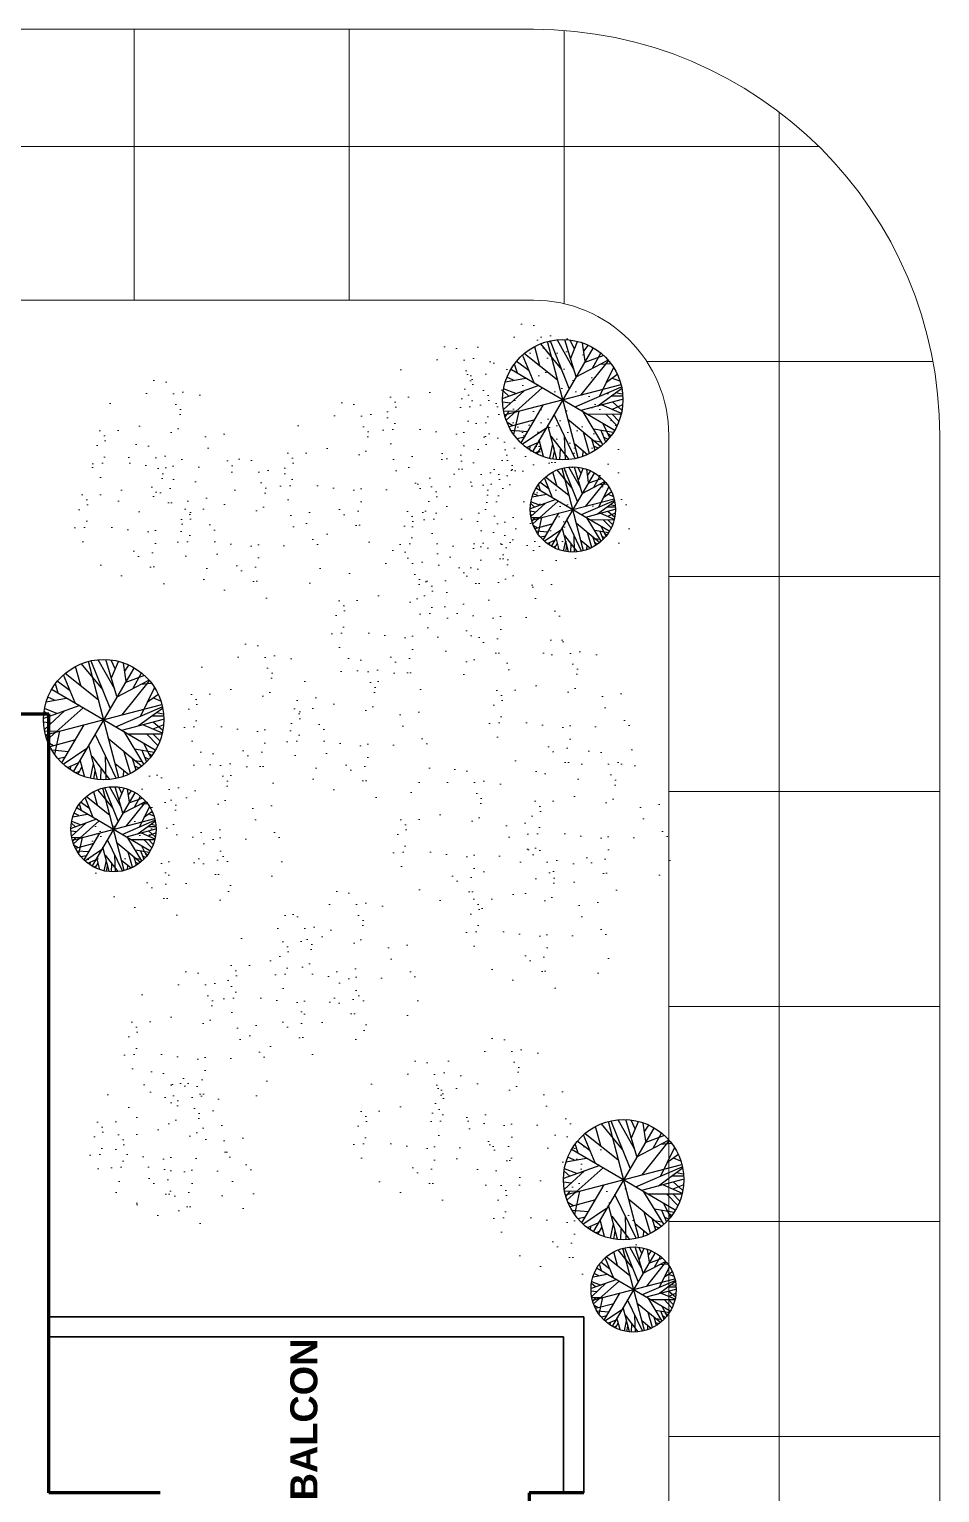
# Model space of a CAD drawing. Header units: millimetres. Extents: x 287 to 445, y 520 to 576.
# Drawn here: x 361.78 to 368.5, y 555.21 to 566.02 of the extents above; entities that cross this region are included whole.
import ezdxf

# ---------------------------------------------------------------- set-up
doc = ezdxf.new("R2010")
doc.units = ezdxf.units.MM
doc.header["$LTSCALE"] = 0.015
for name, color, linetype, lineweight in [('Muros', 41, 'Continuous', 60), ('Muros Bajos', 20, 'Continuous', 30), ('pasto', 56, 'Continuous', 5), ('PISOS', 7, 'Continuous', 18), ('Texto', 133, 'Continuous', 20)]:
    doc.layers.add(name, color=color, linetype=linetype, lineweight=lineweight)
doc.layers.add('puntos alameda', color=94, linetype='Continuous')
pattern_1 = [(90, (-204.1842, 203.2016), (1.5875, 1e-16), []), (7e-15, (-204.1842, 203.2016), (2e-16, -1.5875), [])]

# ---------------------------------------------------------------- blocks, each defined once
blk = doc.blocks.new('Tree - deciduous plan')
for p, q in [((-12.5388, 54.9406), (-7.9613, 59.4546)), ((-12.3627, 32.1443), (-12.5388, 58.7776)), ((-5.3205, 59.6806), (16.5105, 16.7963)), ((2.426, 54.9406), (-1.4472, 59.9056)), ((0, 59.9996), (0, -60)), ((0.4894, 48.6208), (3.6584, 59.6806)), ((18.2711, 35.5298), (5.419, 59.6806)), ((9.8203, 51.5549), (12.8133, 58.5516)), ((-40.1797, 44.558), (-36.4825, 43.2038)), ((-37.0107, 47.0408), (-35.25, 35.5298)), ((-32.6092, 50.4264), (-23.2782, 23.5674)), ((-31.2008, 51.1035), (-0.2149, 20.1818)), ((-26.4472, 46.5894), (-26.2712, 53.8116)), ((-22.0458, 42.0753), (-16.5881, 57.6486)), ((-21.1656, 55.8436), (-0.0388, 45.0094)), ((19.6795, 19.5047), (16.3344, 57.6486)), ((17.0387, 51.1035), (23.2006, 55.1666)), ((17.7429, 43.6552), (25.4894, 54.2636)), ((31.6513, 50.8778), (30.2429, 30.5643)), ((31.1232, 42.5267), (35.8767, 48.1693)), ((-49.8627, 32.8214), (-32.7853, 32.8214)), ((-45.8134, 38.2383), (-40.5318, 33.0471)), ((-43.8768, 36.4326), (-44.405, 40.2696)), ((42, 42), (-42, -42)), ((42, -42), (-42, 42)), ((36.2288, 25.1474), (48.9049, 35.0784)), ((37.1091, 37.1098), (46.6161, 37.5612)), ((-32.2571, 20.6333), (-59.1937, 9.348)), ((-57.081, 17.9248), (-47.0458, 14.7649)), ((-56.0247, 20.859), (-20.8134, 20.859)), ((-54.7923, 24.4702), (-47.75, 21.0847)), ((-53.2078, 27.4044), (-40.1797, 20.859)), ((54.3626, 25.3731), (20.9119, 0.3198)), ((23.3767, 23.3417), (53.3063, 27.4044)), ((-59.7219, 2.8025), (-12.0106, 12.0565)), ((-58.6656, 12.7336), (-35.9543, 7.5424)), ((-54.6162, -24.7335), (-20.2853, 0.0941)), ((29.3626, -6.6771), (59.4682, 7.091)), ((38.5175, 13.4107), (58.2359, 13.6364)), ((-60, 0), (60, 0)), ((-59.7219, -4.8714), (-54.2641, -6.6771)), ((-45.2853, -0.1316), (-59.0177, -10.0627)), ((-58.4895, -12.3197), (-36.4825, -11.6426)), ((-10.074, -10.0627), (-2.5036, -59.7178)), ((9.2922, -9.1598), (59.6443, -2.8401)), ((26.3697, -18.4138), (58.9401, -9.8369)), ((-57.081, -18.4138), (-45.2853, -17.9624)), ((-52.6797, -18.188), (-55.4966, -22.0251)), ((-53.2078, -27.442), (-16.7641, -16.6081)), ((-38.9472, -29.0219), (-51.4472, -30.6018)), ((-47.2219, -19.3166), (-50.2148, -26.3135)), ((-35.9543, -22.4765), (-44.0529, -40.5329)), ((-19.9331, -20.2194), (-28.5599, -52.721)), ((-14.8275, -15.0282), (-14.6515, -57.6865)), ((-0.0388, -19.0909), (25.8415, -53.8495)), ((18.6232, -18.6394), (26.7218, -53.3981)), ((18.7992, -18.6394), (57.3556, -17.2853)), ((38.1654, -18.188), (52.426, -29.0219)), ((45.9119, -24.0564), (55.595, -22.2508)), ((-46.5177, -30.1504), (-49.5106, -33.536)), ((-32.4331, -32.4075), (-48.1021, -35.5674)), ((-43.7008, -34.6645), (-46.6937, -37.373)), ((-24.6867, -37.8244), (-38.7712, -45.7241)), ((-14.6515, -36.2445), (-27.6797, -52.9467)), ((-14.6515, -32.1818), (-3.912, -59.4922)), ((-6.2008, -36.2445), (17.919, -57.0094)), ((22.8485, -36.4702), (35.3485, -48.4326)), ((30.419, -30.1504), (32.3556, -50.0125)), ((31.4753, -31.279), (49.6091, -33.3103)), ((41.5105, -32.6332), (46.088, -38.0501)), ((-26.2712, -43.9185), (-34.7219, -48.6583)), ((-14.6515, -47.3041), (-25.0388, -54.3009)), ((-21.5177, -45.4984), (-19.9331, -56.1065)), ((-8.4895, -47.5298), (-11.4825, -58.5893)), ((-6.3768, -52.721), (-9.3698, -58.815)), ((8.4119, -53.1724), (3.8344, -59.4922)), ((5.9471, -46.6269), (10.5246, -58.5893)), ((24.7852, -44.8213), (23.0246, -54.978))]:
    blk.add_line(p, q)
blk.add_circle((0, 0), 60)

msp = doc.modelspace()

# ---------------------------------------------------------------- hatches: boundary and pattern name
at = {"layer": 'pasto', "ltscale": 0.3}
h = msp.add_hatch(dxfattribs=at)
h.set_pattern_fill('AR-SAND', color=256, scale=0.008, angle=90, style=0)
h.set_pattern_definition([(52.5, (145.64272, 579.20427), (0.3915306, -0.01280025), [0, -0.308864, 0, -0.34544, 0, -0.3302]), (82.5, (145.6427, 579.20427), (0.5734601, 0.3596186), [0, -0.166624, 0, -0.278384, 0, -0.10668]), (122.5, (145.64272, 578.95433), (0.00114975, 0.6327939), [0, -0.1016, 0, -0.36576, 0, -0.47752]), (132.5, (145.6427, 578.95433), (0.1783435, 0.6108452), [0, -0.0508, 0, -0.239776, 0, -0.27432])])
edge = h.paths.add_edge_path()
edge.add_arc((365.497, 563.268), 0.588, 90, 450, ccw=False)
h = msp.add_hatch(dxfattribs=at)
h.set_pattern_fill('AR-SAND', color=256, scale=0.008, angle=90, style=0)
h.set_pattern_definition([(52.5, (145.073, 579.03553), (0.3915306, -0.01280025), [0, -0.308864, 0, -0.34544, 0, -0.3302]), (82.5, (145.073, 579.03553), (0.5734601, 0.3596186), [0, -0.166624, 0, -0.278384, 0, -0.10668]), (122.5, (145.073, 578.7856), (0.00114975, 0.6327939), [0, -0.1016, 0, -0.36576, 0, -0.47752]), (132.5, (145.073, 578.7856), (0.1783435, 0.6108452), [0, -0.0508, 0, -0.239776, 0, -0.27432])])
edge = h.paths.add_edge_path()
edge.add_arc((364.927, 563.1), 0.588, 90, 450, ccw=False)
h = msp.add_hatch(dxfattribs=at)
h.set_pattern_fill('AR-SAND', color=256, scale=0.008, angle=90, style=0)
h.set_pattern_definition([(52.5, (145.7601, 579.08587), (0.3915306, -0.01280025), [0, -0.308864, 0, -0.34544, 0, -0.3302]), (82.5, (145.7601, 579.08587), (0.5734601, 0.3596186), [0, -0.166624, 0, -0.278384, 0, -0.10668]), (122.5, (145.7601, 578.83594), (0.00114975, 0.6327939), [0, -0.1016, 0, -0.36576, 0, -0.47752]), (132.5, (145.7601, 578.83594), (0.1783435, 0.6108452), [0, -0.0508, 0, -0.239776, 0, -0.27432])])
edge = h.paths.add_edge_path()
edge.add_arc((365.615, 563.15), 0.588, 90, 450, ccw=False)
h = msp.add_hatch(dxfattribs=at)
h.set_pattern_fill('AR-SAND', color=256, scale=0.008, angle=90, style=0)
h.set_pattern_definition([(52.5, (142.92834, 578.78762), (0.3915306, -0.01280025), [0, -0.308864, 0, -0.34544, 0, -0.3302]), (82.5, (142.92834, 578.7876), (0.5734601, 0.3596186), [0, -0.166624, 0, -0.278384, 0, -0.10668]), (122.5, (142.92834, 578.5377), (0.00114975, 0.6327939), [0, -0.1016, 0, -0.36576, 0, -0.47752]), (132.5, (142.92834, 578.5377), (0.1783435, 0.6108452), [0, -0.0508, 0, -0.239776, 0, -0.27432])])
edge = h.paths.add_edge_path()
edge.add_arc((362.783, 562.852), 0.588, 90, 450, ccw=False)
h = msp.add_hatch(dxfattribs=at)
h.set_pattern_fill('AR-SAND', color=256, scale=0.008, angle=90, style=0)
h.set_pattern_definition([(52.5, (144.31526, 578.62176), (0.3915306, -0.01280025), [0, -0.308864, 0, -0.34544, 0, -0.3302]), (82.5, (144.31526, 578.62176), (0.5734601, 0.3596186), [0, -0.166624, 0, -0.278384, 0, -0.10668]), (122.5, (144.31526, 578.37183), (0.00114975, 0.6327939), [0, -0.1016, 0, -0.36576, 0, -0.47752]), (132.5, (144.31526, 578.37183), (0.1783435, 0.6108452), [0, -0.0508, 0, -0.239776, 0, -0.27432])])
edge = h.paths.add_edge_path()
edge.add_arc((364.17, 562.686), 0.588, 90, 450, ccw=False)
h = msp.add_hatch(dxfattribs=at)
h.set_pattern_fill('AR-SAND', color=256, scale=0.008, angle=90, style=0)
h.set_pattern_definition([(52.5, (145.8385, 578.5016), (0.3915306, -0.01280025), [0, -0.308864, 0, -0.34544, 0, -0.3302]), (82.5, (145.8385, 578.5016), (0.5734601, 0.3596186), [0, -0.166624, 0, -0.278384, 0, -0.10668]), (122.5, (145.8385, 578.25167), (0.00114975, 0.6327939), [0, -0.1016, 0, -0.36576, 0, -0.47752]), (132.5, (145.8385, 578.25167), (0.1783435, 0.6108452), [0, -0.0508, 0, -0.239776, 0, -0.27432])])
edge = h.paths.add_edge_path()
edge.add_arc((365.693, 562.566), 0.588, 90, 450, ccw=False)
h = msp.add_hatch(dxfattribs=at)
h.set_pattern_fill('AR-SAND', color=256, scale=0.008, angle=90, style=0)
h.set_pattern_definition([(52.5, (145.37678, 578.37365), (0.3915306, -0.01280025), [0, -0.308864, 0, -0.34544, 0, -0.3302]), (82.5, (145.3768, 578.37365), (0.5734601, 0.3596186), [0, -0.166624, 0, -0.278384, 0, -0.10668]), (122.5, (145.3768, 578.1237), (0.00114975, 0.6327939), [0, -0.1016, 0, -0.36576, 0, -0.47752]), (132.5, (145.3768, 578.1237), (0.1783435, 0.6108452), [0, -0.0508, 0, -0.239776, 0, -0.27432])])
edge = h.paths.add_edge_path()
edge.add_arc((365.231, 562.438), 0.588, 90, 450, ccw=False)
h = msp.add_hatch(dxfattribs=at)
h.set_pattern_fill('AR-SAND', color=256, scale=0.008, angle=90, style=0)
h.set_pattern_definition([(52.5, (142.7973, 578.31403), (0.3915306, -0.01280025), [0, -0.308864, 0, -0.34544, 0, -0.3302]), (82.5, (142.7973, 578.314), (0.5734601, 0.3596186), [0, -0.166624, 0, -0.278384, 0, -0.10668]), (122.5, (142.7973, 578.0641), (0.00114975, 0.6327939), [0, -0.1016, 0, -0.36576, 0, -0.47752]), (132.5, (142.7973, 578.0641), (0.1783435, 0.6108452), [0, -0.0508, 0, -0.239776, 0, -0.27432])])
edge = h.paths.add_edge_path()
edge.add_arc((362.652, 562.378), 0.588, 90, 450, ccw=False)
h = msp.add_hatch(dxfattribs=at)
h.set_pattern_fill('AR-SAND', color=256, scale=0.008, angle=90, style=0)
h.set_pattern_definition([(52.5, (143.55752, 578.208), (0.3915306, -0.01280025), [0, -0.308864, 0, -0.34544, 0, -0.3302]), (82.5, (143.5575, 578.208), (0.5734601, 0.3596186), [0, -0.166624, 0, -0.278384, 0, -0.10668]), (122.5, (143.55752, 577.95806), (0.00114975, 0.6327939), [0, -0.1016, 0, -0.36576, 0, -0.47752]), (132.5, (143.5575, 577.95806), (0.1783435, 0.6108452), [0, -0.0508, 0, -0.239776, 0, -0.27432])])
edge = h.paths.add_edge_path()
edge.add_arc((363.412, 562.272), 0.588, 90, 450, ccw=False)
h = msp.add_hatch(dxfattribs=at)
h.set_pattern_fill('AR-SAND', color=256, scale=0.008, angle=90, style=0)
h.set_pattern_definition([(52.5, (145.1986, 578.19212), (0.3915306, -0.01280025), [0, -0.308864, 0, -0.34544, 0, -0.3302]), (82.5, (145.1986, 578.1921), (0.5734601, 0.3596186), [0, -0.166624, 0, -0.278384, 0, -0.10668]), (122.5, (145.1986, 577.9422), (0.00114975, 0.6327939), [0, -0.1016, 0, -0.36576, 0, -0.47752]), (132.5, (145.1986, 577.9422), (0.1783435, 0.6108452), [0, -0.0508, 0, -0.239776, 0, -0.27432])])
edge = h.paths.add_edge_path()
edge.add_arc((365.053, 562.256), 0.588, 90, 450, ccw=False)
h = msp.add_hatch(dxfattribs=at)
h.set_pattern_fill('AR-SAND', color=256, scale=0.008, angle=90, style=0)
h.set_pattern_definition([(52.5, (145.34526, 577.67806), (0.3915306, -0.01280025), [0, -0.308864, 0, -0.34544, 0, -0.3302]), (82.5, (145.34526, 577.67806), (0.5734601, 0.3596186), [0, -0.166624, 0, -0.278384, 0, -0.10668]), (122.5, (145.34526, 577.42813), (0.00114975, 0.6327939), [0, -0.1016, 0, -0.36576, 0, -0.47752]), (132.5, (145.34526, 577.4281), (0.1783435, 0.6108452), [0, -0.0508, 0, -0.239776, 0, -0.27432])])
edge = h.paths.add_edge_path()
edge.add_arc((365.2, 561.742), 0.588, 90, 450, ccw=False)
h = msp.add_hatch(dxfattribs=at)
h.set_pattern_fill('AR-SAND', color=256, scale=0.008, angle=90, style=0)
h.set_pattern_definition([(52.5, (144.6938, 577.53266), (0.3915306, -0.01280025), [0, -0.308864, 0, -0.34544, 0, -0.3302]), (82.5, (144.6938, 577.53266), (0.5734601, 0.3596186), [0, -0.166624, 0, -0.278384, 0, -0.10668]), (122.5, (144.6938, 577.28273), (0.00114975, 0.6327939), [0, -0.1016, 0, -0.36576, 0, -0.47752]), (132.5, (144.6938, 577.2827), (0.1783435, 0.6108452), [0, -0.0508, 0, -0.239776, 0, -0.27432])])
edge = h.paths.add_edge_path()
edge.add_arc((364.548, 561.597), 0.588, 90, 450, ccw=False)
h = msp.add_hatch(dxfattribs=at)
h.set_pattern_fill('AR-SAND', color=256, scale=0.008, angle=90, style=0)
h.set_pattern_definition([(52.5, (145.8586, 576.87026), (0.3915306, -0.01280025), [0, -0.308864, 0, -0.34544, 0, -0.3302]), (82.5, (145.8586, 576.87026), (0.5734601, 0.3596186), [0, -0.166624, 0, -0.278384, 0, -0.10668]), (122.5, (145.8586, 576.62032), (0.00114975, 0.6327939), [0, -0.1016, 0, -0.36576, 0, -0.47752]), (132.5, (145.8586, 576.6203), (0.1783435, 0.6108452), [0, -0.0508, 0, -0.239776, 0, -0.27432])])
edge = h.paths.add_edge_path()
edge.add_arc((365.713, 560.934), 0.588, 90, 450, ccw=False)
h = msp.add_hatch(dxfattribs=at)
h.set_pattern_fill('AR-SAND', color=256, scale=0.008, angle=90, style=0)
h.set_pattern_definition([(52.5, (143.60482, 576.8408), (0.3915306, -0.01280025), [0, -0.308864, 0, -0.34544, 0, -0.3302]), (82.5, (143.6048, 576.8408), (0.5734601, 0.3596186), [0, -0.166624, 0, -0.278384, 0, -0.10668]), (122.5, (143.60482, 576.59085), (0.00114975, 0.6327939), [0, -0.1016, 0, -0.36576, 0, -0.47752]), (132.5, (143.6048, 576.59085), (0.1783435, 0.6108452), [0, -0.0508, 0, -0.239776, 0, -0.27432])])
edge = h.paths.add_edge_path()
edge.add_arc((363.459, 560.905), 0.588, 90, 450, ccw=False)
h = msp.add_hatch(dxfattribs=at)
h.set_pattern_fill('AR-SAND', color=256, scale=0.008, angle=90, style=0)
h.set_pattern_definition([(52.5, (144.36506, 576.73475), (0.3915306, -0.01280025), [0, -0.308864, 0, -0.34544, 0, -0.3302]), (82.5, (144.36506, 576.73475), (0.5734601, 0.3596186), [0, -0.166624, 0, -0.278384, 0, -0.10668]), (122.5, (144.36506, 576.4848), (0.00114975, 0.6327939), [0, -0.1016, 0, -0.36576, 0, -0.47752]), (132.5, (144.36506, 576.4848), (0.1783435, 0.6108452), [0, -0.0508, 0, -0.239776, 0, -0.27432])])
edge = h.paths.add_edge_path()
edge.add_arc((364.22, 560.799), 0.588, 90, 450, ccw=False)
h = msp.add_hatch(dxfattribs=at)
h.set_pattern_fill('AR-SAND', color=256, scale=0.008, angle=90, style=0)
h.set_pattern_definition([(52.5, (143.2761, 576.04288), (0.3915306, -0.01280025), [0, -0.308864, 0, -0.34544, 0, -0.3302]), (82.5, (143.2761, 576.0429), (0.5734601, 0.3596186), [0, -0.166624, 0, -0.278384, 0, -0.10668]), (122.5, (143.2761, 575.79294), (0.00114975, 0.6327939), [0, -0.1016, 0, -0.36576, 0, -0.47752]), (132.5, (143.2761, 575.79294), (0.1783435, 0.6108452), [0, -0.0508, 0, -0.239776, 0, -0.27432])])
edge = h.paths.add_edge_path()
edge.add_arc((363.131, 560.107), 0.588, 90, 450, ccw=False)
h = msp.add_hatch(dxfattribs=at)
h.set_pattern_fill('AR-SAND', color=256, scale=0.008, angle=90, style=0)
h.set_pattern_definition([(52.5, (146.14052, 576.0518), (0.3915306, -0.01280025), [0, -0.308864, 0, -0.34544, 0, -0.3302]), (82.5, (146.1405, 576.0518), (0.5734601, 0.3596186), [0, -0.166624, 0, -0.278384, 0, -0.10668]), (122.5, (146.14052, 575.80186), (0.00114975, 0.6327939), [0, -0.1016, 0, -0.36576, 0, -0.47752]), (132.5, (146.1405, 575.80186), (0.1783435, 0.6108452), [0, -0.0508, 0, -0.239776, 0, -0.27432])])
edge = h.paths.add_edge_path()
edge.add_arc((365.995, 560.116), 0.588, 90, 450, ccw=False)
h = msp.add_hatch(dxfattribs=at)
h.set_pattern_fill('AR-SAND', color=256, scale=0.008, angle=90, style=0)
h.set_pattern_definition([(52.5, (145.1497, 575.91558), (0.3915306, -0.01280025), [0, -0.308864, 0, -0.34544, 0, -0.3302]), (82.5, (145.1497, 575.9156), (0.5734601, 0.3596186), [0, -0.166624, 0, -0.278384, 0, -0.10668]), (122.5, (145.1497, 575.66564), (0.00114975, 0.6327939), [0, -0.1016, 0, -0.36576, 0, -0.47752]), (132.5, (145.1497, 575.66564), (0.1783435, 0.6108452), [0, -0.0508, 0, -0.239776, 0, -0.27432])])
edge = h.paths.add_edge_path()
edge.add_arc((365.004, 559.98), 0.588, 90, 450, ccw=False)
h = msp.add_hatch(dxfattribs=at)
h.set_pattern_fill('AR-SAND', color=256, scale=0.008, angle=90, style=0)
h.set_pattern_definition([(52.5, (142.89506, 575.86613), (0.3915306, -0.01280025), [0, -0.308864, 0, -0.34544, 0, -0.3302]), (82.5, (142.89506, 575.86613), (0.5734601, 0.3596186), [0, -0.166624, 0, -0.278384, 0, -0.10668]), (122.5, (142.89506, 575.6162), (0.00114975, 0.6327939), [0, -0.1016, 0, -0.36576, 0, -0.47752]), (132.5, (142.89506, 575.6162), (0.1783435, 0.6108452), [0, -0.0508, 0, -0.239776, 0, -0.27432])])
edge = h.paths.add_edge_path()
edge.add_arc((362.75, 559.93), 0.588, 90, 450, ccw=False)
h = msp.add_hatch(dxfattribs=at)
h.set_pattern_fill('AR-SAND', color=256, scale=0.008, angle=90, style=0)
h.set_pattern_definition([(52.5, (145.68748, 575.3281), (0.3915306, -0.01280025), [0, -0.308864, 0, -0.34544, 0, -0.3302]), (82.5, (145.6875, 575.3281), (0.5734601, 0.3596186), [0, -0.166624, 0, -0.278384, 0, -0.10668]), (122.5, (145.68748, 575.07815), (0.00114975, 0.6327939), [0, -0.1016, 0, -0.36576, 0, -0.47752]), (132.5, (145.6875, 575.07815), (0.1783435, 0.6108452), [0, -0.0508, 0, -0.239776, 0, -0.27432])])
edge = h.paths.add_edge_path()
edge.add_arc((365.542, 559.392), 0.588, 90, 450, ccw=False)
h = msp.add_hatch(dxfattribs=at)
h.set_pattern_fill('AR-SAND', color=256, scale=0.008, angle=90, style=0)
h.set_pattern_definition([(52.5, (144.2783, 575.01476), (0.3915306, -0.01280025), [0, -0.308864, 0, -0.34544, 0, -0.3302]), (82.5, (144.2783, 575.01476), (0.5734601, 0.3596186), [0, -0.166624, 0, -0.278384, 0, -0.10668]), (122.5, (144.2783, 574.76483), (0.00114975, 0.6327939), [0, -0.1016, 0, -0.36576, 0, -0.47752]), (132.5, (144.2783, 574.7648), (0.1783435, 0.6108452), [0, -0.0508, 0, -0.239776, 0, -0.27432])])
edge = h.paths.add_edge_path()
edge.add_arc((364.133, 559.079), 0.588, 90, 450, ccw=False)
h = msp.add_hatch(dxfattribs=at)
h.set_pattern_fill('AR-SAND', color=256, scale=0.008, angle=90, style=0)
h.set_pattern_definition([(52.5, (143.89727, 574.83802), (0.3915306, -0.01280025), [0, -0.308864, 0, -0.34544, 0, -0.3302]), (82.5, (143.8973, 574.838), (0.5734601, 0.3596186), [0, -0.166624, 0, -0.278384, 0, -0.10668]), (122.5, (143.89727, 574.5881), (0.00114975, 0.6327939), [0, -0.1016, 0, -0.36576, 0, -0.47752]), (132.5, (143.8973, 574.5881), (0.1783435, 0.6108452), [0, -0.0508, 0, -0.239776, 0, -0.27432])])
edge = h.paths.add_edge_path()
edge.add_arc((363.752, 558.902), 0.588, 90, 450, ccw=False)
h = msp.add_hatch(dxfattribs=at)
h.set_pattern_fill('AR-SAND', color=256, scale=0.008, angle=90, style=0)
h.set_pattern_definition([(52.5, (143.16395, 574.42188), (0.3915306, -0.01280025), [0, -0.308864, 0, -0.34544, 0, -0.3302]), (82.5, (143.16395, 574.4219), (0.5734601, 0.3596186), [0, -0.166624, 0, -0.278384, 0, -0.10668]), (122.5, (143.16395, 574.17194), (0.00114975, 0.6327939), [0, -0.1016, 0, -0.36576, 0, -0.47752]), (132.5, (143.16395, 574.17194), (0.1783435, 0.6108452), [0, -0.0508, 0, -0.239776, 0, -0.27432])])
edge = h.paths.add_edge_path()
edge.add_arc((363.018, 558.486), 0.588, 90, 450, ccw=False)
h = msp.add_hatch(dxfattribs=at)
h.set_pattern_fill('AR-SAND', color=256, scale=0.008, angle=90, style=0)
h.set_pattern_definition([(52.5, (145.4261, 573.93017), (0.3915306, -0.01280025), [0, -0.308864, 0, -0.34544, 0, -0.3302]), (82.5, (145.4261, 573.93017), (0.5734601, 0.3596186), [0, -0.166624, 0, -0.278384, 0, -0.10668]), (122.5, (145.4261, 573.68023), (0.00114975, 0.6327939), [0, -0.1016, 0, -0.36576, 0, -0.47752]), (132.5, (145.4261, 573.68023), (0.1783435, 0.6108452), [0, -0.0508, 0, -0.239776, 0, -0.27432])])
edge = h.paths.add_edge_path()
edge.add_arc((365.281, 557.994), 0.588, 90, 450, ccw=False)
h = msp.add_hatch(dxfattribs=at)
h.set_pattern_fill('AR-SAND', color=256, scale=0.008, angle=90, style=0)
h.set_pattern_definition([(52.5, (144.85638, 573.76144), (0.3915306, -0.01280025), [0, -0.308864, 0, -0.34544, 0, -0.3302]), (82.5, (144.8564, 573.76144), (0.5734601, 0.3596186), [0, -0.166624, 0, -0.278384, 0, -0.10668]), (122.5, (144.85638, 573.5115), (0.00114975, 0.6327939), [0, -0.1016, 0, -0.36576, 0, -0.47752]), (132.5, (144.8564, 573.5115), (0.1783435, 0.6108452), [0, -0.0508, 0, -0.239776, 0, -0.27432])])
edge = h.paths.add_edge_path()
edge.add_arc((364.711, 557.826), 0.588, 90, 450, ccw=False)
h = msp.add_hatch(dxfattribs=at)
h.set_pattern_fill('AR-SAND', color=256, scale=0.008, angle=90, style=0)
h.set_pattern_definition([(52.5, (142.91008, 573.68272), (0.3915306, -0.01280025), [0, -0.308864, 0, -0.34544, 0, -0.3302]), (82.5, (142.9101, 573.6827), (0.5734601, 0.3596186), [0, -0.166624, 0, -0.278384, 0, -0.10668]), (122.5, (142.91008, 573.4328), (0.00114975, 0.6327939), [0, -0.1016, 0, -0.36576, 0, -0.47752]), (132.5, (142.9101, 573.4328), (0.1783435, 0.6108452), [0, -0.0508, 0, -0.239776, 0, -0.27432])])
edge = h.paths.add_edge_path()
edge.add_arc((362.765, 557.747), 0.588, 90, 450, ccw=False)
h = msp.add_hatch(dxfattribs=at)
h.set_pattern_fill('AR-SAND', color=256, scale=0.008, angle=90, style=0)
h.set_pattern_definition([(52.5, (143.06617, 573.5896), (0.3915306, -0.01280025), [0, -0.308864, 0, -0.34544, 0, -0.3302]), (82.5, (143.06617, 573.5896), (0.5734601, 0.3596186), [0, -0.166624, 0, -0.278384, 0, -0.10668]), (122.5, (143.06617, 573.33966), (0.00114975, 0.6327939), [0, -0.1016, 0, -0.36576, 0, -0.47752]), (132.5, (143.06617, 573.33966), (0.1783435, 0.6108452), [0, -0.0508, 0, -0.239776, 0, -0.27432])])
edge = h.paths.add_edge_path()
edge.add_arc((362.921, 557.654), 0.588, 90, 450, ccw=False)
h = msp.add_hatch(dxfattribs=at)
h.set_pattern_fill('AR-SAND', color=256, scale=0.008, angle=90, style=0)
h.set_pattern_definition([(52.5, (145.8902, 573.21504), (0.3915306, -0.01280025), [0, -0.308864, 0, -0.34544, 0, -0.3302]), (82.5, (145.8902, 573.21504), (0.5734601, 0.3596186), [0, -0.166624, 0, -0.278384, 0, -0.10668]), (122.5, (145.8902, 572.9651), (0.00114975, 0.6327939), [0, -0.1016, 0, -0.36576, 0, -0.47752]), (132.5, (145.8902, 572.9651), (0.1783435, 0.6108452), [0, -0.0508, 0, -0.239776, 0, -0.27432])])
edge = h.paths.add_edge_path()
edge.add_arc((365.745, 557.279), 0.588, 90, 450, ccw=False)
at = {"layer": 'PISOS'}
h = msp.add_hatch(dxfattribs=at)
h.set_pattern_fill('NET', color=256, scale=0.5, angle=90, style=0)
h.set_pattern_definition(pattern_1)
h.paths.add_polyline_path([(364.021, 566.019), (363.801, 564.019), (355.646, 564.019, 0.099999), (355.257, 563.941), (354.316, 565.709, -0.115335), (355.646, 566.019)])
h = msp.add_hatch(dxfattribs=at)
h.set_pattern_fill('NET', color=256, scale=0.5, angle=90, style=0)
h.set_pattern_definition(pattern_1)
h.paths.add_polyline_path([(368.503, 563.019), (368.503, 555.963), (366.503, 556.202), (366.503, 563.019, 0.414214), (365.503, 564.019), (363.801, 564.019), (364.021, 566.019), (365.503, 566.019, -0.414214)])
h = msp.add_hatch(dxfattribs=at)
h.set_pattern_fill('NET', color=256, scale=0.5, angle=90, style=0)
h.set_pattern_definition(pattern_1)
h.paths.add_polyline_path([(368.503, 555.963), (368.503, 548.913), (366.503, 549.496), (366.503, 556.202)])

# ---------------------------------------------------------------- linework, layer by layer
at = {"layer": 'Muros'}
for p, q in [((360.99, 560.965), (361.925, 560.965)), ((361.925, 555.213), (361.925, 560.965)), ((362.748, 555.213), (361.925, 555.213)), ((365.875, 555.213), (365.471, 555.213)), ((365.471, 555.213), (365.471, 555.063))]:
    msp.add_line(p, q, dxfattribs=at)
at = {"layer": 'Muros Bajos'}
for p, q in [((365.875, 556.513), (361.925, 556.513)), ((365.875, 556.513), (365.875, 555.213)), ((365.725, 556.363), (361.925, 556.363)), ((365.725, 556.363), (365.725, 555.213))]:
    msp.add_line(p, q, dxfattribs=at)
at = {"layer": 'PISOS'}
for p, q in [((365.503, 566.019), (355.646, 566.019)), ((365.503, 564.019), (355.646, 564.019)), ((366.503, 563.019), (366.503, 543.213)), ((368.503, 563.019), (368.503, 543.213))]:
    msp.add_line(p, q, dxfattribs=at)
for radius in [3, 1]:
    msp.add_arc((365.503, 563.019), radius, 0, 90, dxfattribs=at)

# ---------------------------------------------------------------- block references
at = {"layer": 'puntos alameda', "color": 7, "linetype": 'ByBlock', "lineweight": 0}
for p, xscale, yscale, zscale, rotation in [((365.72, 563.284), 0.007405634628365269, 0.007405634628365269, 0.007405634628365269, 104.6705850332758), ((365.794, 562.473), 0.00524074937675885, 0.00524074937675885, 0.00524074937675885, 104.6705850334841), ((362.33, 560.922), 0.007405634628365269, 0.007405634628365269, 0.007405634628365269, 104.6705850332758), ((362.403, 560.112), 0.00524074937675885, 0.00524074937675885, 0.00524074937675885, 104.6705850334841), ((366.169, 557.525), 0.007405634628365269, 0.007405634628365269, 0.007405634628365269, 104.6705850332758), ((366.243, 556.714), 0.00524074937675885, 0.00524074937675885, 0.00524074937675885, 104.6705850334841)]:
    msp.add_blockref('Tree - deciduous plan', p, dxfattribs=dict(at, xscale=xscale, yscale=yscale, zscale=zscale, rotation=rotation))

# ---------------------------------------------------------------- texts
at = {"layer": 'Texto', "insert": (363.911, 555.754), "char_height": 0.1, "width": 1.0727, "attachment_point": 8, "rotation": 90}
msp.add_mtext('{\\fArial|b1|i0|c0|p34;\\H2x;BALCON}', dxfattribs=at)

doc.saveas('drawing.dxf')
